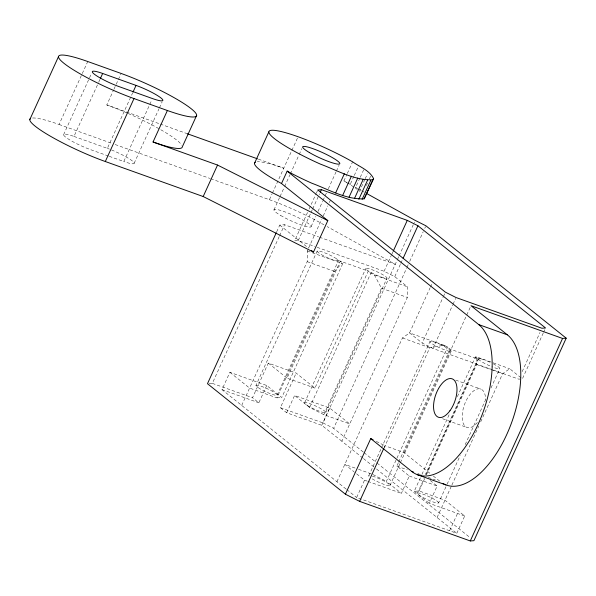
<?xml version="1.0" encoding="UTF-8"?>
<svg xmlns="http://www.w3.org/2000/svg" width="596" height="596" viewBox="0 0 596 596"><rect width="100%" height="100%" fill="white"/><g stroke="black" fill="none" stroke-linecap="round" stroke-linejoin="round"><path stroke-width="0.45" stroke-dasharray="2.98 2.23" d="M241.693 405.407L307.201 261.659L307.275 250.976L321.721 219.276M362.77 457.989L341.851 441.226L407.359 297.478L407.426 286.795L394.761 276.641L384.085 271.262L315.761 246.833M32.594 118.008A57.454 8.396 24.5 0 1 59.064 124.475L87.754 61.522M63.593 134.696L91.516 73.42M108.375 156.01L90.398 149.581A20.398 2.98 24.5 0 1 65.5 137.028A20.398 2.98 24.5 0 1 73.978 136.424L98.459 82.702M98.847 81.861L99.994 79.343M127.373 113.136A57.454 8.396 24.5 0 0 106.796 104.933L113.59 90.026M113.963 89.199L115.855 85.057M116.227 84.23L121.137 73.457M73.978 136.424L107.362 148.359L132.61 92.961M109.232 156.316L123.782 161.516L149.417 105.276M149.797 104.442L151.712 100.24M134.174 163.244L159.043 108.688M159.423 107.846L162.097 101.968M210.686 178.703L269.407 199.705L272.052 193.901M272.432 193.074L298.097 136.745M273.936 209.926L279.673 197.328M280.053 196.494L284.262 187.256M284.642 186.421L289.999 174.665M290.386 173.831L298.797 155.362M299.185 154.52L301.859 148.65M276.678 231.837L279.755 225.087L284.605 224.737L318.584 236.888M209.084 383.586L212.318 383.355L279.219 236.552M279.606 235.711L284.605 224.737M346.082 489.04L221.988 389.62L229.877 372.306L266.74 385.493L281.752 397.517L342.961 263.216L340.376 261.152L338.26 260.497M307.529 212.459L294.603 240.829L298.238 240.568L314.882 246.52M309.048 209.121L315.895 194.11M316.275 193.275L317.795 189.938M298.238 240.568L310.784 213.033M311.164 212.198L312.304 209.695M312.684 208.868L319.53 193.849M311.134 226.532L315.724 216.46M318.018 211.424L322.607 201.351M322.995 200.509L326.437 192.955M328.351 188.761L336.002 171.976M336.382 171.134L339.057 165.256M323.241 215.938L327.8 205.925M329.32 202.588L330.46 200.085M348.563 183.68L343.929 180.908L346.947 174.278M347.326 173.451L352.616 161.844M255.937 385.426L256.481 385.187A11.659 1.706 24.5 0 1 272.454 391.334L276.969 394.53A11.659 1.706 24.5 0 1 275.374 395.223L273.542 394.775A11.659 1.706 24.5 0 1 260.623 389.181L257.003 386.849L255.937 385.426L317.139 251.125L317.683 250.886A11.659 1.706 24.5 0 1 333.663 257.032L335.749 258.277M266.74 385.493L258.85 402.807L252.518 397.733L268.297 363.106L296.16 373.074L314.926 388.108L368.246 271.113L340.376 261.152L287.063 378.14L314.926 388.108M353.882 176.319L350.105 184.604L353.853 187.062M354.262 175.485L358.792 165.539M359.887 178.1L355.358 188.045L358.151 190.117M360.267 177.273L364.044 168.981M364.841 179.545L359.552 191.152L361.981 193.305M365.221 178.718L367.486 173.749M366.369 185.557L367.501 183.069M369.393 178.927L370.898 175.611M277.147 395.096L338.357 260.787L337.351 259.431M229.877 372.306L249.582 388.093L276.909 397.867L334.527 271.433L341.746 263.305L342.961 263.216M341.851 441.226L321.743 425.298L286.713 412.767L280.381 407.694L296.16 373.074M286.713 412.767L294.603 395.461L329.633 407.984L349.74 423.912L323.851 414.652L309.622 407.485L294.603 395.461M304.578 402.822L365.788 268.52M309.622 407.485L370.824 273.184L371.725 272.938M384.085 271.262L391.311 255.416M391.691 254.581L392.831 252.078M323.851 414.652L381.47 288.218L374.385 274.972L370.824 273.184L368.246 271.113M325.796 412.492L386.998 278.183M321.743 425.298L329.633 407.984M280.381 407.694L322.965 422.922L397.174 260.087M397.554 259.245L398.709 256.712M399.097 255.87L414.481 222.107M394.761 276.641L400.46 264.132M400.84 263.298L402.74 259.126M363.284 452.051L333.633 428.3L406.614 268.163M407.001 267.313L408.156 264.773M409.705 261.383L423.22 231.732M424.762 228.343L425.537 226.644M336.934 481.71L402.442 337.962L409.549 332.911L430.081 287.861M430.461 287.026L432.361 282.854M492.452 369.736L432.89 348.436L422.214 343.058L443.126 297.173M443.506 296.339L444.646 293.835M420.403 477.783L414.242 491.305L419.085 490.955L444.974 500.215L464.679 516.002L456.789 533.308L356.639 497.496L364.529 480.182L354.68 472.285M368.768 475.817L381.09 448.788M381.47 447.946L429.977 341.515M384.211 447.447L384.979 445.763L404.051 452.587L430.431 473.716M384.055 448.036L429.768 347.736L444.027 345.24L447.581 347.036L450.159 349.1L478.029 359.068L425.477 474.371M432.89 348.436L452.655 305.055M453.035 304.221L455.702 298.38M398.381 462.727L396.847 466.087L409.281 476.048L401.391 493.361L386.379 481.337L447.581 347.036L440.6 344.503M398.761 461.885L450.159 349.1M404.051 452.587L466.377 315.82M466.765 314.979L470.609 306.538M389.978 485.487L399.99 463.524M400.37 462.682L451.187 351.186M421.938 474.409L449.652 413.594M457.356 396.698L475.444 356.997L476.658 356.915L492.311 362.51M417.416 493.212L424.345 478.014M425.879 474.632L478.618 358.911L480.398 358.785L484.533 359.991M419.085 490.955L424.464 479.154M426.386 474.938L476.703 364.521L476.658 356.915M464.679 516.002L429.254 503.329L437.144 486.016L430.238 480.48M438.626 502.882A11.659 1.706 24.5 0 0 423.331 494.293A11.659 1.706 24.5 0 0 422.102 496.975A11.659 1.706 24.5 0 0 438.626 502.882L446.709 485.144M447.097 484.302L460.179 455.582M465.185 444.601L485.591 399.834M490.977 388.011L499.828 368.581M437.084 517.529L451.507 485.882M451.887 485.04L478.782 426.036M480.704 421.826L502.592 373.781L509.699 368.73L520.964 377.745M449.637 530.753L457.527 513.439M522.156 371.628L540.021 332.419M543.276 332.993L522.372 378.877L518.736 379.138L493.332 370.049M543.656 332.158L544.796 329.655M338.357 260.787L334.751 260.467A11.659 1.706 24.5 0 1 321.833 254.879L318.212 252.548L317.139 251.125M276.909 397.867L281.752 397.517M480.689 358.859L475.444 356.997L478.029 359.068M106.796 104.933L159.356 123.737M160.235 124.05L187.39 133.757M258.351 159.139L283.756 168.221A57.454 8.396 24.5 0 0 257.278 161.762M59.064 124.475L111.653 143.278M115.155 144.537L209.814 178.39M319.449 237.201L395.245 264.311L327.167 226.592M307.275 250.976L341.746 263.305M374.385 274.972L407.426 286.795M307.201 261.659L334.527 271.433M381.47 288.218L407.359 297.478M444.027 345.24L409.549 332.911L422.214 343.058M493.183 362.822L509.699 368.73M402.442 337.962L429.768 347.736M476.703 364.521L502.592 373.781M455.717 380.114L480.868 389.106M442.627 418.75L466.906 427.436M212.318 383.355L252.518 397.733M221.988 389.62L258.85 402.807M396.847 466.087L407.292 469.827M417.744 473.567L420.471 474.58M428.271 477.374L435.214 479.855M409.281 476.048L437.144 486.016M355.067 468.061L344.823 464.396L353.972 471.727M358.487 469.283L372.142 474.163M364.529 480.182L367.099 481.099M367.955 481.404L401.391 493.361M376.285 441.383L384.979 445.763M322.965 422.922L333.633 428.3M372.94 474.565L386.379 481.337M343.929 180.908L347.17 182.704M347.982 183.158L352.035 185.401M355.276 187.196L357.704 188.545M358.516 188.992L360.945 190.34M361.757 190.787L364.186 192.135M336.032 258.478L337.284 259.364M279.755 225.087L308.452 248.078M433.285 476.003L439.699 481.143M268.297 363.106L287.063 378.14M414.242 491.305L429.254 503.329M364.007 452.632L376.3 462.481M377.022 463.062L470.296 537.786M363.493 458.57L375.756 468.396M376.478 468.97L456.789 533.308M346.79 489.599L356.639 497.496M478.618 358.911L478.797 359.477A11.659 1.706 24.5 0 0 491.283 366.495M477.403 422.467A20.398 10.087 -70.3 0 1 462.399 420.083A20.398 10.087 -70.3 0 1 472.77 391.602A20.398 10.087 -70.3 0 1 485.606 399.938M493.302 363.836A11.659 1.706 24.5 0 1 498.055 368.708L496.222 368.261A11.659 1.706 24.5 0 1 491.961 366.764M487.163 360.997A11.659 1.706 24.5 0 1 489.934 362.197M372.373 476.137A11.659 1.706 24.5 0 1 387.37 482.976A11.659 1.706 24.5 0 1 386.372 485.166A11.659 1.706 24.5 0 1 371.375 478.327M368.946 476.383A11.659 1.706 24.5 0 1 369.311 475.586M269.407 199.705A57.454 8.396 24.5 0 1 323.926 224.796M128.192 113.501A57.454 8.396 24.5 0 1 181.78 145.178M111.489 149.939A20.398 2.98 24.5 0 1 133.117 161.643A20.398 2.98 24.5 0 1 123.782 161.516M107.362 148.359A20.398 2.98 24.5 0 1 109.381 149.112M383.392 277.87L375.689 274.905L368.395 271.031A11.659 1.706 24.5 0 1 369.386 268.841A11.659 1.706 24.5 0 1 384.39 275.672A11.659 1.706 24.5 0 1 383.392 277.87M441.286 344.801L438.514 343.601A11.659 1.706 24.5 0 0 430.372 342.335A11.659 1.706 24.5 0 0 444.422 349.8A11.659 1.706 24.5 0 0 450.122 349.763L441.286 344.801M307.193 405.332A11.659 1.706 24.5 0 0 325.252 412.723A11.659 1.706 24.5 0 0 313.123 404.907A11.659 1.706 24.5 0 0 307.193 405.332M280.627 215.447A20.398 2.98 24.5 0 0 310.866 226.927A20.398 2.98 24.5 0 0 286.117 212.31A20.398 2.98 24.5 0 0 280.627 215.447"/><path stroke-width="0.89" d="M29.8 119.61L58.49 56.65M100.374 78.508L102.668 73.472L136.052 85.407A20.398 2.98 24.5 0 1 160.957 97.953A20.398 2.98 24.5 0 1 152.472 98.564L119.088 86.621A20.398 2.98 24.5 0 1 94.19 74.075A20.398 2.98 24.5 0 1 102.668 73.472M132.997 92.127L136.052 85.407M30.56 118.507A57.454 8.396 24.5 0 0 50.794 136.432A57.454 8.396 24.5 0 0 105.313 161.523L134.003 98.571L167.387 110.513A57.454 8.396 24.5 0 0 191.279 108.8A57.454 8.396 24.5 0 0 121.137 73.457L87.754 61.522A57.454 8.396 24.5 0 0 63.861 63.228A57.454 8.396 24.5 0 0 134.003 98.571M105.313 161.523L203.191 196.531L313.474 252.101L327.815 220.617L217.54 165.055L153.045 141.99L167.387 110.513M196.658 115.378L182.309 146.854A57.454 8.396 24.5 0 1 153.045 141.99M203.191 196.531L217.54 165.055M254.492 163.356L268.833 131.88M327.815 220.617L281.513 183.523L287.175 171.119L288.091 171.626A57.454 8.396 24.5 0 0 311.797 183.21C328.627 189.431 345.822 199.667 364.163 198.833L373.618 178.666C369.676 170.411 359.753 166.887 352.616 161.844A57.454 8.396 24.5 0 0 271.627 130.286A57.454 8.396 24.5 0 0 320.484 164.146C337.314 170.367 354.508 180.603 372.85 179.769L373.618 178.666M276.298 232.678L207.475 383.705L345.404 494.203L359.634 501.37L470.281 540.945L473.917 540.684L566.2 338.178L425.924 225.802L415.248 220.423L366.622 193.484M320.29 192.18L321.43 189.677L407.277 220.378L417.945 225.757L545.556 327.986L541.92 328.247L456.082 297.546L445.406 292.174L317.795 189.938L321.43 189.677M335.66 192.866L344.346 173.801M342.73 195.272L351.416 176.2M349.055 197.157L357.749 178.092M354.486 198.483L363.173 179.411M358.881 199.213L367.568 180.148M362.13 199.332L370.824 180.26M364.163 198.833L372.85 179.769M393.211 251.244L407.277 220.378M403.12 258.291L417.945 225.757M345.404 494.203L370.749 438.596L373.118 439.788M359.634 501.37L383.824 448.289M470.281 540.945L562.564 338.439L566.2 338.178M187.39 133.757L257.472 158.827M562.564 338.439L470.996 305.696L507.36 334.818A81.592 40.357 -70.3 0 1 508.015 431.675A81.592 40.357 -70.3 0 1 443.096 483.55M287.175 171.119L478.744 324.589L507.36 334.818M370.749 438.596L411.799 471.481L413.535 472.099M417.349 474.692L445.964 484.928M281.513 183.523L275.486 180.178A57.454 8.396 24.5 0 1 255.252 162.261M311.321 250.372L313.474 252.101M478.744 324.589A81.592 40.357 -70.3 0 1 478.111 424.345A81.592 40.357 -70.3 0 1 411.799 471.481M449.935 410.756A20.398 10.087 -70.3 0 0 452.252 378.87A20.398 10.087 -70.3 0 0 433.627 404.475A20.398 10.087 -70.3 0 0 449.935 410.756M309.317 152.494A20.398 2.98 24.5 0 0 339.556 163.967A20.398 2.98 24.5 0 0 314.807 149.358A20.398 2.98 24.5 0 0 309.317 152.494"/></g></svg>
